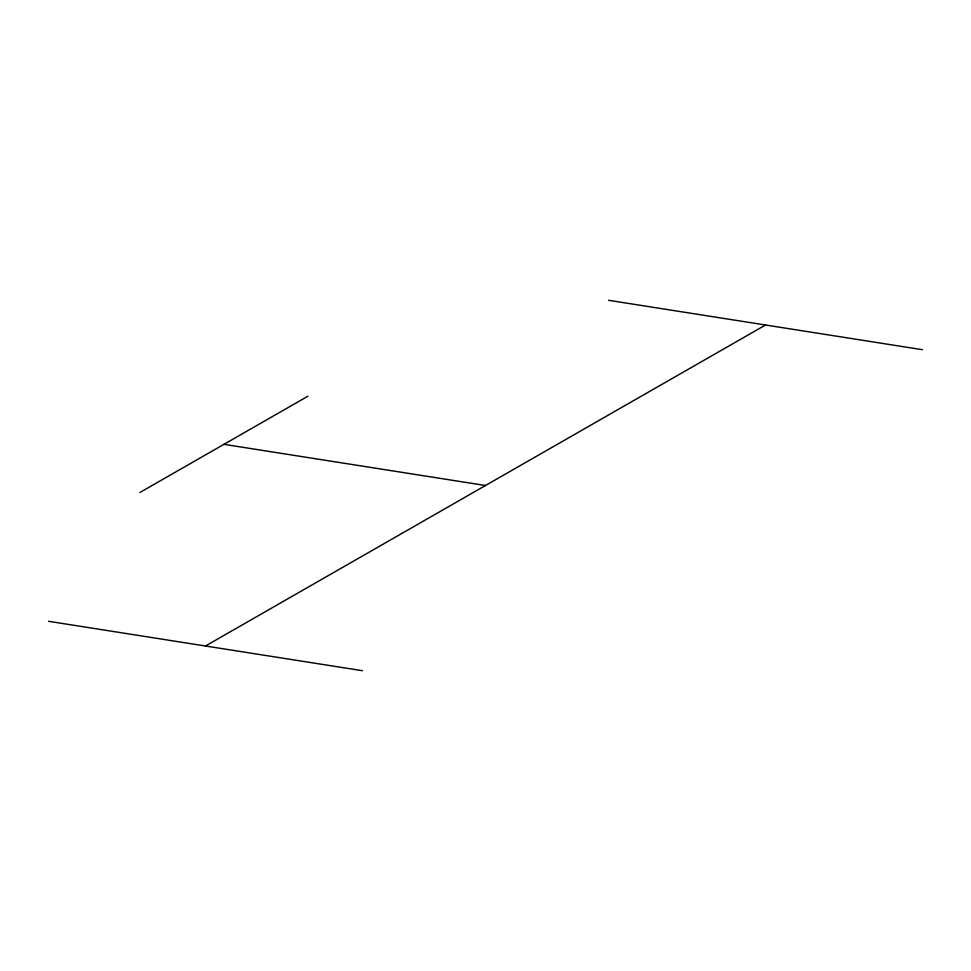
<?xml version="1.0" encoding="UTF-8"?>
<svg xmlns="http://www.w3.org/2000/svg" width="971" height="971" viewBox="0 0 971 971"><rect width="100%" height="100%" fill="white"/><g stroke="black" fill="none" stroke-linecap="round" stroke-linejoin="round"><path stroke-width="1.46" d="M139.933 492.479L307.953 396.18M205.488 645.994L765.512 325.006M608.586 300.294L922.45 349.706M223.949 444.33L485.5 485.5M48.55 621.294L362.414 670.706"/></g></svg>
